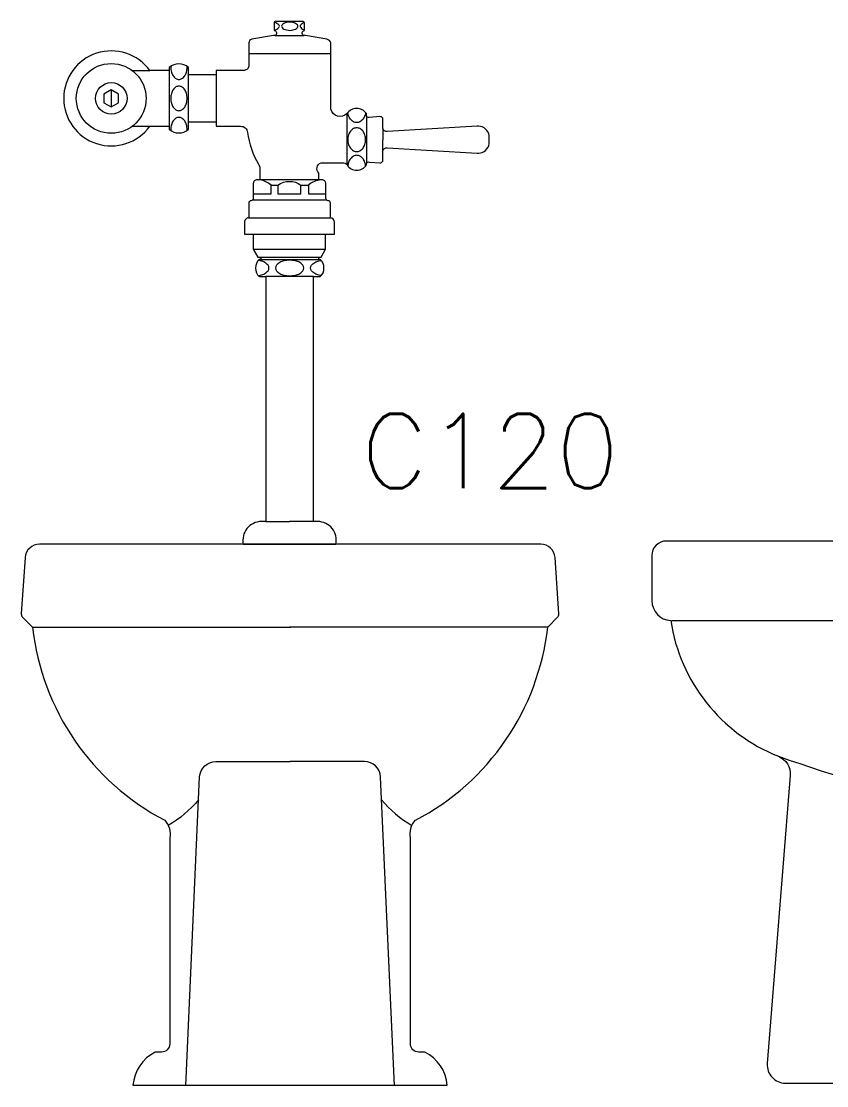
# Model space of a CAD drawing. Header units: inches. Extents: x -2548 to -2391, y 2200 to 2352.
# Drawn here: x -2444.611 to -2443.529, y 2320.88 to 2322.311 of the extents above; entities that cross this region are included whole.
import ezdxf
from ezdxf.enums import TextEntityAlignment as Align

# ---------------------------------------------------------------- set-up
doc = ezdxf.new("R2010")
doc.units = ezdxf.units.IN
doc.header["$MEASUREMENT"] = 0
for name, color, linetype in [('WC-DET1', 15, 'Continuous'), ('WC-DET2', 10, 'Continuous'), ('WC-OUT', 7, 'Continuous'), ('WC-OUTL', 7, 'Continuous'), ('WC-SERIAL', 4, 'Continuous')]:
    doc.layers.add(name, color=color, linetype=linetype)
doc.styles.add('ROMANS', font='romans', dxfattribs={"height": 0.1})

msp = doc.modelspace()

# ---------------------------------------------------------------- linework, layer by layer
at = {"layer": 'WC-DET1', "color": 1}
for p, q in [((-2444.14736, 2322.18346), (-2444.14736, 2322.11946)), ((-2444.46203, 2322.16946), (-2444.43852, 2322.16946))]:
    msp.add_line(p, q, dxfattribs=at)
for points in [[(-2444.27036, 2322.29146), (-2444.23136, 2322.29146)], [(-2444.30536, 2322.26746), (-2444.19536, 2322.26746)], [(-2444.46203, 2322.24446), (-2444.43852, 2322.24446)], [(-2444.34936, 2322.23846), (-2444.34936, 2322.17546)], [(-2444.17336, 2322.11746), (-2444.17336, 2322.18646)], [(-2444.12536, 2322.16646), (-2444.12536, 2322.15146)], [(-2444.12536, 2322.13646), (-2444.12536, 2322.15146)], [(-2444.21136, 2322.09746), (-2444.29036, 2322.09746)], [(-2444.29936, 2322.07046), (-2444.20236, 2322.07046)], [(-2444.30536, 2322.04646), (-2444.19579, 2322.04646)], [(-2444.29936, 2322.02446), (-2444.20236, 2322.02446)], [(-2444.29936, 2322.00446), (-2444.20236, 2322.00446)], [(-2444.28936, 2321.99346), (-2444.21136, 2321.99346)], [(-2444.28258, 2321.63813), (-2444.25058, 2321.63813)], [(-2444.21858, 2321.63813), (-2444.25058, 2321.63813)], [(-2444.59631, 2321.49628), (-2444.24891, 2321.49628)], [(-2443.90349, 2321.49628), (-2444.25089, 2321.49628)]]:
    msp.add_lwpolyline(points, dxfattribs=at)
for points in [[(-2444.41236, 2322.24446), (-2444.41236, 2322.16946, 0.3846154)], [(-2444.38636, 2322.17546), (-2444.38636, 2322.23846, 0.3846154)], [(-2444.28936, 2321.99046), (-2444.21136, 2321.99046, -0.4354748)], [(-2444.21858, 2321.96746), (-2444.28258, 2321.96746, -0.4354748)], [(-2443.73679, 2321.50494), (-2442.9359, 2321.50494, 0.048756), (-2442.8995, 2321.54394, -0.3091537), (-2442.8849, 2321.54874), (-2442.48556, 2321.56708, 0.4489216)], [(-2444.38998, 2320.87969), (-2444.37146, 2321.29487, -0.3978772), (-2444.34966, 2321.31548), (-2444.2499, 2321.31548)], [(-2444.10981, 2320.87969), (-2444.12833, 2321.29487, 0.3978772), (-2444.15013, 2321.31548), (-2444.2499, 2321.31548)], [(-2444.37283, 2321.26418, -0.0879112), (-2444.41366, 2321.22956, 7.4169308)], [(-2444.12696, 2321.26418, 0.0879112), (-2444.08614, 2321.22956, -7.4169308)]]:
    msp.add_lwpolyline(points, format="xyb", dxfattribs=at)
msp.add_lwpolyline([(-2444.49024, 2322.21846), (-2444.5002, 2322.21271), (-2444.5002, 2322.20121), (-2444.49024, 2322.19546), (-2444.48028, 2322.20121), (-2444.48028, 2322.21271)], close=True, dxfattribs=at)
for radius in [0.04693, 0.02117]:
    msp.add_circle((-2444.49024, 2322.20696), radius, dxfattribs=at)
at = {"layer": 'WC-DET2', "color": 1}
msp.add_line((-2444.49036, 2322.21846), (-2444.49036, 2322.19546), dxfattribs=at)
for points in [[(-2444.27136, 2322.29883, 0.0733708), (-2444.26758, 2322.30007, 0.1042029), (-2444.26503, 2322.3021, 0.1747045), (-2444.26436, 2322.30396, 0.1747045), (-2444.26503, 2322.30582, 0.1042029), (-2444.26758, 2322.30785, 0.0649481), (-2444.27091, 2322.309, 0.0052118), (-2444.27136, 2322.30909, 0.0510993)], [(-2444.23036, 2322.30888, 0.0545318), (-2444.23314, 2322.30785, 0.1042029), (-2444.23569, 2322.30582, 0.1747045), (-2444.23636, 2322.30396, 0.1747045), (-2444.23569, 2322.3021, 0.1042029), (-2444.23314, 2322.30007, 0.0545318), (-2444.23036, 2322.29904, 0.0510993)], [(-2444.41034, 2322.25006, 0.011121), (-2444.41036, 2322.24896, 0.067459), (-2444.40947, 2322.24239, 0.0798125), (-2444.40714, 2322.23729, 0.1071181), (-2444.40331, 2322.23359, 0.1398892), (-2444.39936, 2322.23246, 0.1398892), (-2444.39541, 2322.23359, 0.1071181), (-2444.39158, 2322.23729, 0.0798125), (-2444.38925, 2322.24239, 0.067459), (-2444.38836, 2322.24896, 0.011121), (-2444.38838, 2322.25006, 0.0798125)], [(-2444.14842, 2322.18788, -0.0712691), (-2444.14932, 2322.18415, -0.0857828), (-2444.15187, 2322.17915, -0.10607), (-2444.15596, 2322.17559, -0.1268224), (-2444.16036, 2322.17446, -0.1268224), (-2444.16476, 2322.17559, -0.10607), (-2444.16884, 2322.17915, -0.0857828), (-2444.1714, 2322.18415, -0.0712691), (-2444.1723, 2322.18788, -0.0754446)], [(-2444.39936, 2322.18146, 0.1398892), (-2444.40331, 2322.18033, 0.1071181), (-2444.40714, 2322.17663, 0.0798125), (-2444.40947, 2322.17152, 0.067459), (-2444.41036, 2322.16496, 0.011121), (-2444.41034, 2322.16386, 0.0798125)], [(-2444.38838, 2322.16386, 0.011121), (-2444.38836, 2322.16496, 0.067459), (-2444.38925, 2322.17152, 0.0798125), (-2444.39158, 2322.17663, 0.1071181), (-2444.39541, 2322.18033, 0.1398892), (-2444.39936, 2322.18146, 0.1398892)], [(-2444.14842, 2322.11604, 0.0567954), (-2444.14932, 2322.12077, 0.0857828), (-2444.15187, 2322.12577, 0.10607), (-2444.15596, 2322.12932, 0.1268224), (-2444.16036, 2322.13046, 0.1268224), (-2444.16476, 2322.12932, 0.10607), (-2444.16884, 2322.12577, 0.0857828), (-2444.1714, 2322.12077, 0.0567954), (-2444.1723, 2322.11604, 0.0754446)], [(-2444.27536, 2322.09046, 0.1339181), (-2444.29036, 2322.09746, -11.7103942)], [(-2444.22579, 2322.09046, -0.1339181), (-2444.21079, 2322.09746, 11.7103942)], [(-2444.26636, 2322.09046, -0.3228849), (-2444.23536, 2322.09046, 0.3228849)], [(-2444.29263, 2321.96879, 0.0216435), (-2444.28971, 2321.96932, 0.0700721), (-2444.28392, 2321.97154, 0.106079), (-2444.27957, 2321.97532, 0.1622003), (-2444.27836, 2321.97896, 0.1622003), (-2444.27957, 2321.98259, 0.106079), (-2444.28392, 2321.98638, 0.0700721), (-2444.28971, 2321.9886, 0.0216435), (-2444.29263, 2321.98913, 0.0563171)], [(-2444.20809, 2321.96879, -0.0216435), (-2444.21101, 2321.96932, -0.0700721), (-2444.21679, 2321.97154, -0.106079), (-2444.22115, 2321.97532, -0.1622003), (-2444.22236, 2321.97896, -0.1622003), (-2444.22115, 2321.98259, -0.106079), (-2444.21679, 2321.98638, -0.0700721), (-2444.21101, 2321.9886, -0.0216435), (-2444.20809, 2321.98913, -0.0563171)]]:
    msp.add_lwpolyline(points, format="xyb", dxfattribs=at)
for points in [[(-2444.25036, 2322.30946, 0.0510993), (-2444.25481, 2322.309, 0.0649481), (-2444.25814, 2322.30785, 0.1042029), (-2444.26069, 2322.30582, 0.1747045), (-2444.26136, 2322.30396, 0.1747045), (-2444.26069, 2322.3021, 0.1042029), (-2444.25814, 2322.30007, 0.0649481), (-2444.25481, 2322.29892, 0.0510993), (-2444.25036, 2322.29846, 0.0510993), (-2444.24591, 2322.29892, 0.0649481), (-2444.24258, 2322.30007, 0.1042029), (-2444.24003, 2322.3021, 0.1747045), (-2444.23936, 2322.30396, 0.1747045), (-2444.24003, 2322.30582, 0.1042029), (-2444.24258, 2322.30785, 0.0649481), (-2444.24591, 2322.309, 0.0510993)], [(-2444.39936, 2322.22346, 0.1398892), (-2444.40331, 2322.22233, 0.1071181), (-2444.40714, 2322.21863, 0.0798125), (-2444.40947, 2322.21352, 0.067459), (-2444.41036, 2322.20696, 0.067459), (-2444.40947, 2322.20039, 0.0798125), (-2444.40714, 2322.19529, 0.1071181), (-2444.40331, 2322.19159, 0.1398892), (-2444.39936, 2322.19046, 0.1398892), (-2444.39541, 2322.19159, 0.1071181), (-2444.39158, 2322.19529, 0.0798125), (-2444.38925, 2322.20039, 0.067459), (-2444.38836, 2322.20696, 0.067459), (-2444.38925, 2322.21352, 0.0798125), (-2444.39158, 2322.21863, 0.1071181), (-2444.39541, 2322.22233, 0.1398892)], [(-2444.17236, 2322.15146, 0.0754446), (-2444.1714, 2322.14515, 0.0857828), (-2444.16884, 2322.14015, 0.10607), (-2444.16476, 2322.13659, 0.1268224), (-2444.16036, 2322.13546, 0.1268224), (-2444.15596, 2322.13659, 0.10607), (-2444.15187, 2322.14015, 0.0857828), (-2444.14932, 2322.14515, 0.0754446), (-2444.14836, 2322.15146, 0.0754446), (-2444.14932, 2322.15777, 0.0857828), (-2444.15187, 2322.16277, 0.10607), (-2444.15596, 2322.16632, 0.1268224), (-2444.16036, 2322.16746, 0.1268224), (-2444.16476, 2322.16632, 0.10607), (-2444.16884, 2322.16277, 0.0857828), (-2444.1714, 2322.15777, 0.0754446)], [(-2444.25036, 2321.98946, 0.0563171), (-2444.25801, 2321.9886, 0.0700721), (-2444.26379, 2321.98638, 0.106079), (-2444.26815, 2321.98259, 0.1622003), (-2444.26936, 2321.97896, 0.1622003), (-2444.26815, 2321.97532, 0.106079), (-2444.26379, 2321.97154, 0.0700721), (-2444.25801, 2321.96932, 0.0563171), (-2444.25036, 2321.96846, 0.0563171), (-2444.24271, 2321.96932, 0.0700721), (-2444.23692, 2321.97154, 0.106079), (-2444.23257, 2321.97532, 0.1622003), (-2444.23136, 2321.97896, 0.1622003), (-2444.23257, 2321.98259, 0.106079), (-2444.23692, 2321.98638, 0.0700721), (-2444.24271, 2321.9886, 0.0563171)]]:
    msp.add_lwpolyline(points, format="xyb", close=True, dxfattribs=at)
msp.add_lwpolyline([(-2444.29936, 2322.07846), (-2444.27536, 2322.07846), (-2444.27536, 2322.09046), (-2444.26636, 2322.09046), (-2444.26636, 2322.07846), (-2444.23536, 2322.07846), (-2444.23536, 2322.09046), (-2444.22536, 2322.09046), (-2444.22536, 2322.07846), (-2444.20202, 2322.07846)], dxfattribs=at)
at = {"layer": 'WC-OUT', "color": 1}
for points in [[(-2444.28936, 2321.99346), (-2444.28936, 2321.99046), (-2444.29136, 2321.99046, 0.4354748), (-2444.29136, 2321.96746), (-2444.28258, 2321.96746), (-2444.28258, 2321.63813), (-2444.28836, 2321.63813, 0.480148), (-2444.31276, 2321.60768), (-2444.18839, 2321.60768, 0.480148), (-2444.21279, 2321.63813), (-2444.21858, 2321.63813), (-2444.21858, 2321.96746), (-2444.20936, 2321.96746, 0.4354748), (-2444.20936, 2321.99046), (-2444.21136, 2321.99046), (-2444.21136, 2321.99346), (-2444.20836, 2321.99346), (-2444.20236, 2322.00446), (-2444.20236, 2322.02446), (-2444.19036, 2322.02446), (-2444.19036, 2322.04046, 0.3855051), (-2444.19579, 2322.04646), (-2444.19579, 2322.06646, 0.4142136), (-2444.19879, 2322.06946, -0.4142136), (-2444.20179, 2322.07246), (-2444.20179, 2322.09246, 0.4142136), (-2444.20679, 2322.09746), (-2444.21136, 2322.09746), (-2444.21136, 2322.10646, -0.5489459), (-2444.20836, 2322.12046), (-2444.17936, 2322.12046, -0.276984), (-2444.17336, 2322.11746, 0.5384615), (-2444.14736, 2322.11746), (-2444.14736, 2322.11946, -0.4142136), (-2444.14336, 2322.12146), (-2444.12936, 2322.12046, 0.2740444), (-2444.12536, 2322.12246), (-2444.12536, 2322.13646, -0.3866069), (-2444.11936, 2322.14046), (-2443.99836, 2322.13346, 0.0243164), (-2443.9969, 2322.13345, 0.3895748), (-2443.98236, 2322.14646), (-2443.98236, 2322.15146), (-2443.98236, 2322.15646, 0.3895748), (-2443.9969, 2322.16947, 0.0243164), (-2443.99836, 2322.16946), (-2444.11936, 2322.16246, -0.3866069), (-2444.12536, 2322.16646), (-2444.12536, 2322.18046, 0.2740444), (-2444.12936, 2322.18246), (-2444.14336, 2322.18146, -0.4142136), (-2444.14736, 2322.18346), (-2444.14736, 2322.18415), (-2444.14736, 2322.18646, 0.5384615), (-2444.17336, 2322.18646, -0.5628668), (-2444.19536, 2322.19246), (-2444.19536, 2322.28146, 0.3173877), (-2444.20036, 2322.28646), (-2444.22936, 2322.29146), (-2444.23136, 2322.29146, -0.8113941), (-2444.23036, 2322.29846), (-2444.23036, 2322.30846, 0.3027756), (-2444.23336, 2322.31046), (-2444.26836, 2322.31046, 0.5351838), (-2444.27136, 2322.30846), (-2444.27136, 2322.29846, -0.8113941), (-2444.27036, 2322.29146), (-2444.27236, 2322.29146), (-2444.30136, 2322.28646, 0.3507811), (-2444.30536, 2322.28146), (-2444.30536, 2322.25046, -0.3333333), (-2444.31136, 2322.24446), (-2444.34936, 2322.24446), (-2444.34936, 2322.23846), (-2444.38636, 2322.23846), (-2444.38636, 2322.24846, 0.3846154), (-2444.41236, 2322.24846), (-2444.41236, 2322.24446), (-2444.43852, 2322.24446, 3.0825905), (-2444.43852, 2322.16946), (-2444.41236, 2322.16946), (-2444.41236, 2322.16546, 0.3846154), (-2444.38636, 2322.16546), (-2444.38636, 2322.17546), (-2444.34936, 2322.17546), (-2444.34936, 2322.16946), (-2444.31657, 2322.16946, -0.4169673), (-2444.3072, 2322.16122, 0.0991842), (-2444.29236, 2322.11846, -0.144353), (-2444.29036, 2322.11046), (-2444.29036, 2322.09746), (-2444.29436, 2322.09746, 0.4142136), (-2444.29936, 2322.09246), (-2444.29936, 2322.07246, -0.4142136), (-2444.30236, 2322.06946, 0.4142136), (-2444.30536, 2322.06646), (-2444.30536, 2322.04646, 0.4142136), (-2444.31136, 2322.04046), (-2444.31136, 2322.02446), (-2444.29936, 2322.02446), (-2444.29936, 2322.00446), (-2444.29336, 2321.99346)], [(-2444.41831, 2321.23648, -0.2421063), (-2444.41171, 2321.21288), (-2444.41171, 2320.93588, -0.4142136), (-2444.42271, 2320.92488), (-2444.43111, 2320.92488, 0.2605204), (-2444.46111, 2320.88028), (-2444.24891, 2320.88028), (-2444.03869, 2320.88028, 0.2605204), (-2444.06869, 2320.92488), (-2444.07709, 2320.92488, -0.4142136), (-2444.08809, 2320.93588), (-2444.08809, 2321.21288, -0.2421063), (-2444.08149, 2321.23648, 0.2491651), (-2443.90373, 2321.49604), (-2443.89042, 2321.50935, 0.2167404), (-2443.88867, 2321.51401), (-2443.89386, 2321.5898, 0.3943308), (-2443.91302, 2321.60768), (-2444.58677, 2321.60768, 0.3943308), (-2444.60593, 2321.5898), (-2444.61112, 2321.51401, 0.2167404), (-2444.60938, 2321.50935), (-2444.59606, 2321.49604, 0.2491651)]]:
    msp.add_lwpolyline(points, format="xyb", close=True, dxfattribs=at)
msp.add_lwpolyline([(-2442.68548, 2321.61194), (-2443.74415, 2321.61194, 0.4142136), (-2443.7637, 2321.59239), (-2443.7637, 2321.53184, 0.3972657), (-2443.73836, 2321.50498, 0.2664073), (-2443.5937, 2321.32254, -0.3310853), (-2443.5777, 2321.29654), (-2443.6086, 2320.90941, 0.4377417), (-2443.58434, 2320.88314), (-2442.5377, 2320.88314, 0.2772634)], format="xyb", dxfattribs=at)
at = {"layer": 'WC-OUTL', "color": 1}
msp.add_lwpolyline([(-2443.5937, 2321.32254, 0.0611625), (-2443.1203, 2321.21834, 0.339779), (-2442.9359, 2321.50494, -11.1919133)], format="xyb", dxfattribs=at)

# ---------------------------------------------------------------- texts
at = {"layer": 'WC-SERIAL', "color": 1, "style": 'ROMANS', "flags": 8}
msp.add_attdef('C120', text='C120', height=0.1, dxfattribs=at).set_placement((-2443.98091, 2321.73308), align=Align.MIDDLE)

doc.saveas('drawing.dxf')
